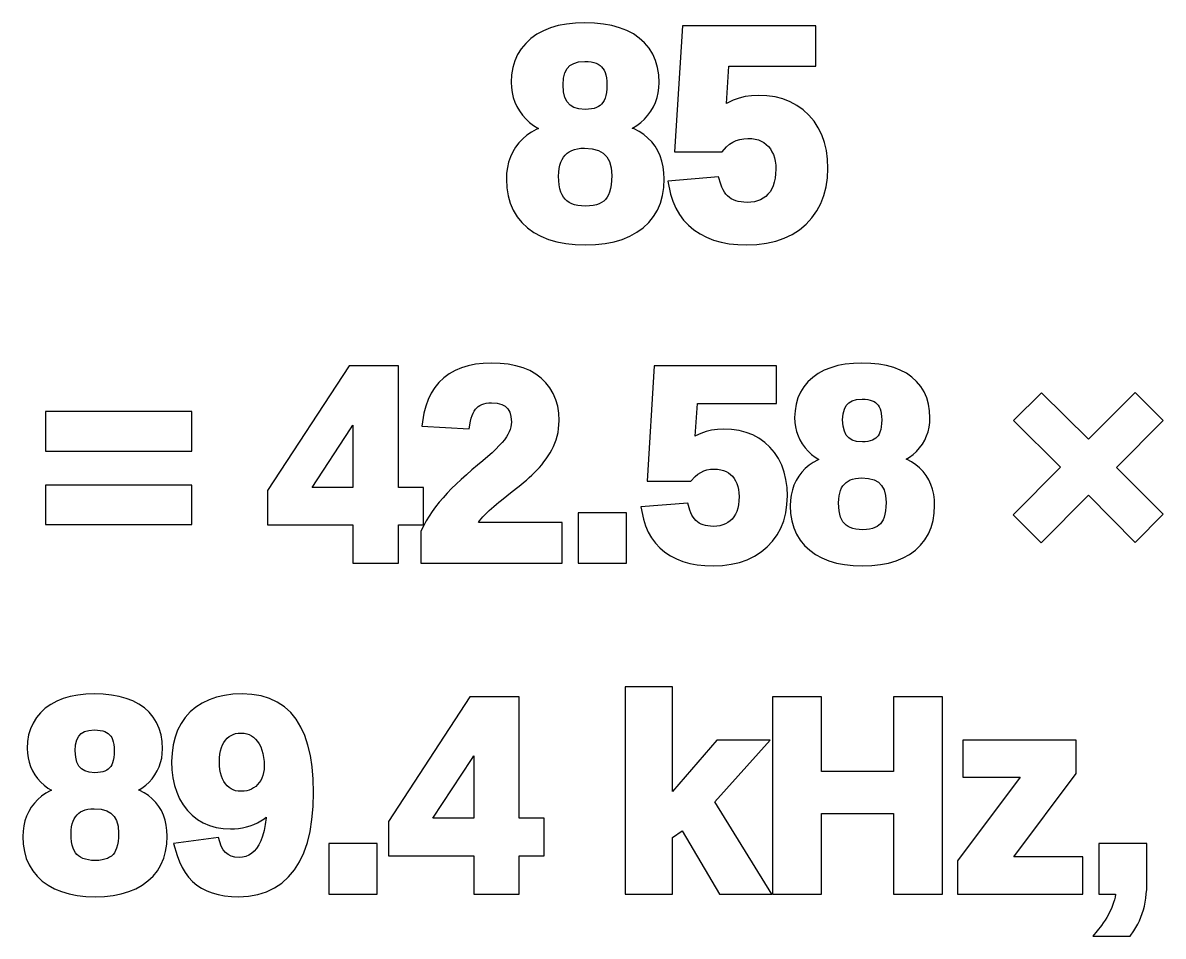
# Model space of a CAD drawing. Header units: metres. Extents: x 3 to 171, y -107 to -32.
# Drawn here: x 23.1 to 34.72, y -84.15 to -74.84 of the extents above; entities that cross this region are included whole.
import ezdxf

# ---------------------------------------------------------------- set-up
doc = ezdxf.new("R2010")
doc.units = ezdxf.units.M

msp = doc.modelspace()

# ---------------------------------------------------------------- linework, layer by layer
for p, q in [((28.4031, -74.9246), (28.3364, -74.9609)), ((28.4758, -74.8952), (28.4031, -74.9246)), ((28.5544, -74.8725), (28.4758, -74.8952)), ((28.6388, -74.8564), (28.5544, -74.8725)), ((28.7288, -74.8469), (28.6388, -74.8564)), ((28.8246, -74.8437), (28.7288, -74.8469)), ((28.9224, -74.8468), (28.8246, -74.8437)), ((29.0139, -74.8561), (28.9224, -74.8468)), ((29.0995, -74.8717), (29.0139, -74.8561)), ((29.1791, -74.8938), (29.0995, -74.8717)), ((29.2525, -74.9224), (29.1791, -74.8938)), ((29.3196, -74.9578), (29.2525, -74.9224)), ((29.8195, -74.8751), (29.7403, -76.1581)), ((31.1802, -74.8751), (29.8195, -74.8751)), ((31.1802, -75.2869), (31.1802, -74.8751)), ((28.2229, -75.0533), (28.1776, -75.1077)), ((28.2761, -75.0041), (28.2229, -75.0533)), ((28.3364, -74.9609), (28.2761, -75.0041)), ((29.3803, -75), (29.3196, -74.9578)), ((29.4337, -75.0486), (29.3803, -75)), ((29.4792, -75.103), (29.4337, -75.0486)), ((28.1404, -75.1672), (28.1116, -75.2316)), ((28.1776, -75.1077), (28.1404, -75.1672)), ((29.5165, -75.1631), (29.4792, -75.103)), ((29.5453, -75.2285), (29.5165, -75.1631)), ((28.1116, -75.2316), (28.0911, -75.3003)), ((28.6441, -75.3109), (28.6733, -75.28)), ((28.6733, -75.28), (28.7116, -75.2574)), ((28.7116, -75.2574), (28.7617, -75.243)), ((28.7617, -75.243), (28.8257, -75.2377)), ((28.8257, -75.2377), (28.8591, -75.239)), ((28.8591, -75.239), (28.8898, -75.2427)), ((28.8898, -75.2427), (28.9174, -75.2487)), ((28.9174, -75.2487), (28.9416, -75.2567)), ((28.9416, -75.2567), (28.9626, -75.2668)), ((28.9626, -75.2668), (28.9807, -75.2786)), ((28.9807, -75.2786), (28.9963, -75.2922)), ((28.9963, -75.2922), (29.0098, -75.3081)), ((29.5658, -75.2988), (29.5453, -75.2285)), ((29.5779, -75.3737), (29.5658, -75.2988)), ((30.2693, -75.6661), (30.2939, -75.2869)), ((30.2939, -75.2869), (31.1802, -75.2869)), ((28.0789, -75.3733), (28.0749, -75.45)), ((28.0911, -75.3003), (28.0789, -75.3733)), ((28.6033, -75.4756), (28.6082, -75.4073)), ((28.6082, -75.4073), (28.6223, -75.3526)), ((28.6223, -75.3526), (28.6441, -75.3109)), ((29.0098, -75.3081), (29.0214, -75.3268)), ((29.0214, -75.3268), (29.0315, -75.3491)), ((29.0315, -75.3491), (29.0396, -75.3748)), ((29.0396, -75.3748), (29.0456, -75.4045)), ((29.0456, -75.4045), (29.0494, -75.4383)), ((29.5819, -75.453), (29.5779, -75.3737)), ((28.0749, -75.45), (28.0773, -75.5029)), ((28.0773, -75.5029), (28.0843, -75.5542)), ((28.6083, -75.5477), (28.6033, -75.4756)), ((29.0494, -75.5163), (29.0456, -75.5531)), ((29.0494, -75.4383), (29.0506, -75.4757)), ((29.0506, -75.4757), (29.0494, -75.5163)), ((29.5726, -75.557), (29.5796, -75.5059)), ((29.5796, -75.5059), (29.5819, -75.453)), ((28.0843, -75.5542), (28.0961, -75.6039)), ((28.0961, -75.6039), (28.1126, -75.6518)), ((28.6227, -75.6056), (28.6083, -75.5477)), ((28.6451, -75.6499), (28.6227, -75.6056)), ((29.0213, -75.6367), (29.0098, -75.6561)), ((29.0314, -75.6131), (29.0213, -75.6367)), ((29.0395, -75.5853), (29.0314, -75.6131)), ((29.0456, -75.5531), (29.0395, -75.5853)), ((29.5444, -75.6543), (29.5609, -75.6065)), ((29.5609, -75.6065), (29.5726, -75.557)), ((30.3378, -75.6313), (30.2816, -75.6584)), ((30.3972, -75.6104), (30.3378, -75.6313)), ((30.4597, -75.5955), (30.3972, -75.6104)), ((30.525, -75.5866), (30.4597, -75.5955)), ((30.5931, -75.5837), (30.525, -75.5866)), ((30.6811, -75.5877), (30.5931, -75.5837)), ((30.7645, -75.5999), (30.6811, -75.5877)), ((30.8434, -75.6203), (30.7645, -75.5999)), ((30.9176, -75.6491), (30.8434, -75.6203)), ((28.1126, -75.6518), (28.1339, -75.6979)), ((28.1339, -75.6979), (28.1598, -75.7421)), ((28.1598, -75.7421), (28.1902, -75.7843)), ((28.6749, -75.6826), (28.6451, -75.6499)), ((28.7137, -75.7063), (28.6749, -75.6826)), ((28.7642, -75.7214), (28.7137, -75.7063)), ((28.8289, -75.7269), (28.7642, -75.7214)), ((28.8614, -75.7256), (28.8289, -75.7269)), ((28.892, -75.7219), (28.8614, -75.7256)), ((28.9189, -75.7159), (28.892, -75.7219)), ((28.9427, -75.7077), (28.9189, -75.7159)), ((28.9635, -75.6977), (28.9427, -75.7077)), ((28.9813, -75.6858), (28.9635, -75.6977)), ((28.9966, -75.6721), (28.9813, -75.6858)), ((29.0098, -75.6561), (28.9966, -75.6721)), ((29.4672, -75.7859), (29.4975, -75.744)), ((29.4975, -75.744), (29.5233, -75.7002)), ((29.5233, -75.7002), (29.5444, -75.6543)), ((30.2816, -75.6584), (30.2693, -75.6661)), ((30.9866, -75.6863), (30.9176, -75.6491)), ((31.0504, -75.7318), (30.9866, -75.6863)), ((31.1088, -75.7855), (31.0504, -75.7318)), ((28.1902, -75.7843), (28.2246, -75.8235)), ((28.2246, -75.8235), (28.2621, -75.8586)), ((28.2621, -75.8586), (28.3026, -75.8896)), ((29.3539, -75.89), (29.395, -75.8595)), ((29.395, -75.8595), (29.4328, -75.8248)), ((29.4328, -75.8248), (29.4672, -75.7859)), ((31.1605, -75.8462), (31.1088, -75.7855)), ((31.2043, -75.9129), (31.1605, -75.8462)), ((28.2344, -75.9886), (28.1922, -76.0251)), ((28.28, -75.9569), (28.2344, -75.9886)), ((28.3292, -75.93), (28.28, -75.9569)), ((28.3026, -75.8896), (28.3462, -75.9164)), ((28.3533, -75.9198), (28.3292, -75.93)), ((28.3462, -75.9164), (28.3533, -75.9198)), ((29.3073, -75.9172), (29.3097, -75.9161)), ((29.3287, -75.9258), (29.3073, -75.9172)), ((29.3097, -75.9161), (29.3539, -75.89)), ((29.3787, -75.9519), (29.3287, -75.9258)), ((29.4251, -75.9827), (29.3787, -75.9519)), ((29.4677, -76.0182), (29.4251, -75.9827)), ((31.2399, -75.9852), (31.2043, -75.9129)), ((31.2675, -76.063), (31.2399, -75.9852)), ((28.1198, -76.1111), (28.0909, -76.1589)), ((28.1538, -76.0662), (28.1198, -76.1111)), ((28.1922, -76.0251), (28.1538, -76.0662)), ((29.5063, -76.0582), (29.4677, -76.0182)), ((29.5404, -76.1024), (29.5063, -76.0582)), ((29.5693, -76.15), (29.5404, -76.1024)), ((30.2243, -76.1581), (30.2699, -76.1081)), ((30.2699, -76.1081), (30.3006, -76.0817)), ((30.3006, -76.0817), (30.3332, -76.0604)), ((30.3332, -76.0604), (30.3678, -76.0439)), ((30.3678, -76.0439), (30.4048, -76.0321)), ((30.4048, -76.0321), (30.4445, -76.0249)), ((30.4445, -76.0249), (30.4874, -76.0224)), ((30.4874, -76.0224), (30.5261, -76.0242)), ((30.5261, -76.0242), (30.5616, -76.0295)), ((30.5616, -76.0295), (30.5939, -76.0381)), ((30.5939, -76.0381), (30.6233, -76.05)), ((30.6233, -76.05), (30.6497, -76.0649)), ((30.6497, -76.0649), (30.6739, -76.0832)), ((30.6739, -76.0832), (30.696, -76.105)), ((30.696, -76.105), (30.7155, -76.1298)), ((31.287, -76.1461), (31.2675, -76.063)), ((28.0673, -76.2096), (28.049, -76.263)), ((28.0909, -76.1589), (28.0673, -76.2096)), ((28.5926, -76.2366), (28.6073, -76.2129)), ((28.6073, -76.2129), (28.6247, -76.1917)), ((28.6247, -76.1917), (28.6444, -76.1733)), ((28.6444, -76.1733), (28.6666, -76.1577)), ((28.6666, -76.1577), (28.6911, -76.1449)), ((28.6911, -76.1449), (28.7189, -76.1346)), ((28.7189, -76.1346), (28.7499, -76.1271)), ((28.7499, -76.1271), (28.784, -76.1225)), ((28.784, -76.1225), (28.8208, -76.1209)), ((28.8208, -76.1209), (28.9002, -76.127)), ((28.9002, -76.127), (28.9634, -76.1443)), ((28.9634, -76.1443), (29.0122, -76.1716)), ((29.0122, -76.1716), (29.0492, -76.2088)), ((29.0492, -76.2088), (29.0764, -76.258)), ((29.5928, -76.201), (29.5693, -76.15)), ((29.611, -76.2551), (29.5928, -76.201)), ((29.7403, -76.1581), (30.2243, -76.1581)), ((30.7155, -76.1298), (30.7322, -76.1572)), ((30.7322, -76.1572), (30.746, -76.1872)), ((30.746, -76.1872), (30.7569, -76.2201)), ((30.7569, -76.2201), (30.7648, -76.2556)), ((31.2987, -76.2342), (31.287, -76.1461)), ((28.036, -76.3189), (28.0283, -76.3772)), ((28.049, -76.263), (28.036, -76.3189)), ((28.5585, -76.3654), (28.5629, -76.328)), ((28.5629, -76.328), (28.5702, -76.2941)), ((28.5702, -76.2941), (28.5801, -76.2638)), ((28.5801, -76.2638), (28.5926, -76.2366)), ((29.0764, -76.258), (29.0937, -76.3216)), ((29.0937, -76.3216), (29.0999, -76.4017)), ((29.6239, -76.3122), (29.611, -76.2551)), ((29.6315, -76.3721), (29.6239, -76.3122)), ((30.7648, -76.2556), (30.7697, -76.2946)), ((30.7713, -76.3364), (30.7695, -76.3846)), ((30.7697, -76.2946), (30.7713, -76.3364)), ((31.2981, -76.4249), (31.3025, -76.3275)), ((31.3025, -76.3275), (31.2987, -76.2342)), ((28.0283, -76.3772), (28.0257, -76.438)), ((28.0257, -76.438), (28.03, -76.5243)), ((28.5569, -76.4067), (28.5585, -76.3654)), ((28.5585, -76.4538), (28.5569, -76.4067)), ((28.563, -76.4967), (28.5585, -76.4538)), ((29.0984, -76.4497), (29.0941, -76.4942)), ((29.0999, -76.4017), (29.0984, -76.4497)), ((29.6299, -76.5216), (29.6341, -76.435)), ((29.6341, -76.435), (29.6315, -76.3721)), ((30.1884, -76.4145), (29.6716, -76.4568)), ((29.6716, -76.4568), (29.6996, -76.5892)), ((30.2095, -76.4892), (30.1884, -76.4145)), ((30.7643, -76.4285), (30.7558, -76.4684)), ((30.7695, -76.3846), (30.7643, -76.4285)), ((31.2846, -76.5172), (31.2981, -76.4249)), ((28.03, -76.5243), (28.043, -76.6059)), ((28.5704, -76.5349), (28.563, -76.4967)), ((28.5803, -76.5682), (28.5704, -76.5349)), ((28.5927, -76.597), (28.5803, -76.5682)), ((29.0774, -76.5682), (29.0655, -76.5976)), ((29.087, -76.5336), (29.0774, -76.5682)), ((29.0941, -76.4942), (29.087, -76.5336)), ((29.617, -76.6035), (29.6299, -76.5216)), ((30.2205, -76.519), (30.2095, -76.4892)), ((30.2331, -76.5458), (30.2205, -76.519)), ((30.2471, -76.5694), (30.2331, -76.5458)), ((30.2625, -76.5899), (30.2471, -76.5694)), ((30.712, -76.565), (30.6914, -76.5902)), ((30.7296, -76.5364), (30.712, -76.565)), ((30.7442, -76.5042), (30.7296, -76.5364)), ((30.7558, -76.4684), (30.7442, -76.5042)), ((31.2619, -76.6043), (31.2846, -76.5172)), ((28.043, -76.6059), (28.0649, -76.6825)), ((28.0649, -76.6825), (28.0958, -76.7539)), ((28.6072, -76.6216), (28.5927, -76.597)), ((28.6239, -76.6421), (28.6072, -76.6216)), ((28.6432, -76.6597), (28.6239, -76.6421)), ((28.6656, -76.6749), (28.6432, -76.6597)), ((28.6914, -76.6875), (28.6656, -76.6749)), ((28.721, -76.6978), (28.6914, -76.6875)), ((28.9717, -76.6877), (28.9433, -76.6978)), ((28.9963, -76.6752), (28.9717, -76.6877)), ((29.0175, -76.6603), (28.9963, -76.6752)), ((29.0358, -76.643), (29.0175, -76.6603)), ((29.0516, -76.6224), (29.0358, -76.643)), ((29.0655, -76.5976), (29.0516, -76.6224)), ((29.5649, -76.752), (29.5954, -76.6804)), ((29.5954, -76.6804), (29.617, -76.6035)), ((29.6996, -76.5892), (29.7228, -76.6633)), ((29.7228, -76.6633), (29.7525, -76.7323)), ((30.2794, -76.6077), (30.2625, -76.5899)), ((30.2976, -76.6228), (30.2794, -76.6077)), ((30.3179, -76.6362), (30.2976, -76.6228)), ((30.3398, -76.6475), (30.3179, -76.6362)), ((30.3636, -76.6569), (30.3398, -76.6475)), ((30.3892, -76.6644), (30.3636, -76.6569)), ((30.4169, -76.6698), (30.3892, -76.6644)), ((30.4466, -76.6731), (30.4169, -76.6698)), ((30.478, -76.6742), (30.4466, -76.6731)), ((30.5167, -76.6724), (30.478, -76.6742)), ((30.5524, -76.6671), (30.5167, -76.6724)), ((30.585, -76.6584), (30.5524, -76.6671)), ((30.6151, -76.6464), (30.585, -76.6584)), ((30.6426, -76.6311), (30.6151, -76.6464)), ((30.668, -76.6124), (30.6426, -76.6311)), ((30.6914, -76.5902), (30.668, -76.6124)), ((31.1887, -76.7618), (31.2299, -76.6859)), ((31.2299, -76.6859), (31.2619, -76.6043)), ((28.0958, -76.7539), (28.1357, -76.8196)), ((28.7544, -76.7053), (28.721, -76.6978)), ((28.7922, -76.71), (28.7544, -76.7053)), ((28.8336, -76.7115), (28.7922, -76.71)), ((28.8741, -76.71), (28.8336, -76.7115)), ((28.9107, -76.7053), (28.8741, -76.71)), ((28.9433, -76.6978), (28.9107, -76.7053)), ((29.5255, -76.818), (29.5649, -76.752)), ((29.7525, -76.7323), (29.7889, -76.7962)), ((29.7889, -76.7962), (29.8319, -76.8547)), ((31.1383, -76.8318), (31.1887, -76.7618)), ((28.1357, -76.8196), (28.1843, -76.8794)), ((28.1843, -76.8794), (28.2416, -76.933)), ((29.4207, -76.932), (29.4774, -76.8781)), ((29.4774, -76.8781), (29.5255, -76.818)), ((29.8319, -76.8547), (29.8814, -76.9075)), ((29.8814, -76.9075), (29.9372, -76.9545)), ((31.0115, -76.9521), (31.0788, -76.8956)), ((31.0788, -76.8956), (31.1383, -76.8318)), ((28.2416, -76.933), (28.3064, -76.9798)), ((28.3064, -76.9798), (28.378, -77.0192)), ((28.378, -77.0192), (28.4561, -77.0511)), ((29.207, -77.0509), (29.285, -77.0187)), ((29.285, -77.0187), (29.3563, -76.9791)), ((29.3563, -76.9791), (29.4207, -76.932)), ((29.9372, -76.9545), (29.9988, -76.9955)), ((29.9988, -76.9955), (30.0656, -77.0299)), ((30.0656, -77.0299), (30.1376, -77.0579)), ((30.7699, -77.0688), (30.8567, -77.0387)), ((30.8567, -77.0387), (30.9373, -76.9998)), ((30.9373, -76.9998), (31.0115, -76.9521)), ((28.4561, -77.0511), (28.5404, -77.0757)), ((28.5404, -77.0757), (28.631, -77.0932)), ((28.631, -77.0932), (28.7277, -77.1035)), ((28.7277, -77.1035), (28.8306, -77.107)), ((28.8306, -77.107), (28.9343, -77.1035)), ((28.9343, -77.1035), (29.0316, -77.0931)), ((29.0316, -77.0931), (29.1225, -77.0756)), ((29.1225, -77.0756), (29.207, -77.0509)), ((30.1376, -77.0579), (30.2144, -77.0795)), ((30.2144, -77.0795), (30.2961, -77.0948)), ((30.2961, -77.0948), (30.3825, -77.104)), ((30.3825, -77.104), (30.4739, -77.107)), ((30.4739, -77.107), (30.5784, -77.1028)), ((30.5784, -77.1028), (30.6771, -77.0901)), ((30.6771, -77.0901), (30.7699, -77.0688)), ((27.7897, -78.3148), (27.7111, -78.3238)), ((27.8727, -78.3118), (27.7897, -78.3148)), ((27.9617, -78.3148), (27.8727, -78.3118)), ((28.0452, -78.3238), (27.9617, -78.3148)), ((31.5617, -78.3147), (31.4795, -78.3234)), ((31.6491, -78.3118), (31.5617, -78.3147)), ((31.7383, -78.3146), (31.6491, -78.3118)), ((31.8219, -78.3231), (31.7383, -78.3146)), ((26.4225, -78.3403), (25.5926, -79.6109)), ((26.9254, -78.3403), (26.4225, -78.3403)), ((26.9254, -79.5785), (26.9254, -78.3403)), ((27.4429, -78.4225), (27.3882, -78.4632)), ((27.5028, -78.3883), (27.4429, -78.4225)), ((27.5676, -78.3604), (27.5028, -78.3883)), ((27.6371, -78.339), (27.5676, -78.3604)), ((27.7111, -78.3238), (27.6371, -78.339)), ((28.1233, -78.3391), (28.0452, -78.3238)), ((28.196, -78.3607), (28.1233, -78.3391)), ((28.2632, -78.3888), (28.196, -78.3607)), ((28.3246, -78.4235), (28.2632, -78.3888)), ((28.3799, -78.4647), (28.3246, -78.4235)), ((29.532, -78.3403), (29.4594, -79.5158)), ((30.7778, -78.3403), (29.532, -78.3403)), ((30.7778, -78.7238), (30.7778, -78.3403)), ((31.2029, -78.419), (31.1476, -78.4586)), ((31.264, -78.3857), (31.2029, -78.419)), ((31.3305, -78.3588), (31.264, -78.3857)), ((31.4024, -78.338), (31.3305, -78.3588)), ((31.4795, -78.3234), (31.4024, -78.338)), ((31.9, -78.3373), (31.8219, -78.3231)), ((31.9728, -78.3575), (31.9, -78.3373)), ((32.04, -78.3837), (31.9728, -78.3575)), ((32.1015, -78.4162), (32.04, -78.3837)), ((32.1571, -78.4549), (32.1015, -78.4162)), ((27.3391, -78.5098), (27.2959, -78.5621)), ((27.3882, -78.4632), (27.3391, -78.5098)), ((28.4286, -78.5119), (28.3799, -78.4647)), ((28.4699, -78.5646), (28.4286, -78.5119)), ((31.0988, -78.5037), (31.0572, -78.5536)), ((31.1476, -78.4586), (31.0988, -78.5037)), ((32.2061, -78.4994), (32.1571, -78.4549)), ((32.2479, -78.5494), (32.2061, -78.4994)), ((32.2821, -78.6046), (32.2479, -78.5494)), ((27.2589, -78.6198), (27.2281, -78.6827)), ((27.2959, -78.5621), (27.2589, -78.6198)), ((28.5037, -78.6223), (28.4699, -78.5646)), ((28.5299, -78.6849), (28.5037, -78.6223)), ((30.9966, -78.6673), (30.9778, -78.7304)), ((31.0231, -78.6083), (30.9966, -78.6673)), ((31.0572, -78.5536), (31.0231, -78.6083)), ((32.3086, -78.6646), (32.2821, -78.6046)), ((32.3273, -78.729), (32.3086, -78.6646)), ((33.479, -78.6142), (33.1936, -78.8959)), ((33.9561, -79.0887), (33.479, -78.6142)), ((34.4336, -78.6112), (33.9561, -79.0887)), ((34.7185, -78.8961), (34.4336, -78.6112)), ((27.2034, -78.7506), (27.1848, -78.8234)), ((27.2281, -78.6827), (27.2034, -78.7506)), ((27.6986, -78.8004), (27.7112, -78.7821)), ((27.7112, -78.7821), (27.7245, -78.7667)), ((27.7245, -78.7667), (27.7393, -78.7535)), ((27.7393, -78.7535), (27.7557, -78.7425)), ((27.7557, -78.7425), (27.7744, -78.7332)), ((27.7744, -78.7332), (27.7954, -78.7258)), ((27.7954, -78.7258), (27.8192, -78.7203)), ((27.8192, -78.7203), (27.846, -78.7168)), ((27.846, -78.7168), (27.8745, -78.7157)), ((27.8745, -78.7157), (27.9334, -78.7202)), ((27.9334, -78.7202), (27.9795, -78.7327)), ((27.9795, -78.7327), (28.0141, -78.7518)), ((28.0141, -78.7518), (28.04, -78.7776)), ((28.04, -78.7776), (28.0593, -78.8121)), ((28.5484, -78.752), (28.5299, -78.6849)), ((28.5593, -78.8234), (28.5484, -78.752)), ((29.9503, -79.0553), (29.9717, -78.7238)), ((29.9717, -78.7238), (30.7778, -78.7238)), ((30.9778, -78.7304), (30.9667, -78.7972)), ((31.4569, -78.8295), (31.4694, -78.7806)), ((31.4694, -78.7806), (31.4888, -78.7437)), ((31.4888, -78.7437), (31.5144, -78.7165)), ((31.5144, -78.7165), (31.5482, -78.6967)), ((31.5482, -78.6967), (31.5928, -78.6837)), ((31.5928, -78.6837), (31.6502, -78.6791)), ((31.6502, -78.6791), (31.6801, -78.6802)), ((31.6801, -78.6802), (31.7076, -78.6835)), ((31.7076, -78.6835), (31.7323, -78.6889)), ((31.7323, -78.6889), (31.7537, -78.696)), ((31.7537, -78.696), (31.7723, -78.7049)), ((31.7723, -78.7049), (31.7883, -78.7153)), ((31.7883, -78.7153), (31.8019, -78.7272)), ((31.8019, -78.7272), (31.8138, -78.7412)), ((31.8138, -78.7412), (31.824, -78.7576)), ((31.824, -78.7576), (31.8329, -78.7773)), ((31.8329, -78.7773), (31.8401, -78.8003)), ((32.3384, -78.7977), (32.3273, -78.729)), ((24.8208, -78.8068), (23.328, -78.8068)), ((23.328, -78.8068), (23.328, -79.2093)), ((24.8208, -79.2093), (24.8208, -78.8068)), ((27.1848, -78.8234), (27.1634, -78.9538)), ((27.6609, -78.9028), (27.6682, -78.8727)), ((27.6682, -78.8727), (27.6771, -78.8455)), ((27.6771, -78.8455), (27.6872, -78.8216)), ((27.6872, -78.8216), (27.6986, -78.8004)), ((28.0593, -78.8121), (28.0717, -78.8576)), ((28.0717, -78.8576), (28.0762, -78.9156)), ((28.5629, -78.8984), (28.5593, -78.8234)), ((28.5618, -78.9396), (28.5629, -78.8984)), ((30.9667, -78.7972), (30.963, -78.8675)), ((30.963, -78.8675), (30.9651, -78.916)), ((31.4524, -78.8908), (31.4569, -78.8295)), ((31.457, -78.9556), (31.4524, -78.8908)), ((31.8401, -78.8003), (31.8455, -78.8269)), ((31.8455, -78.8269), (31.8489, -78.8571)), ((31.8489, -78.8571), (31.85, -78.8909)), ((31.85, -78.8909), (31.8489, -78.9274)), ((32.3421, -78.8703), (32.3384, -78.7977)), ((32.3399, -78.9187), (32.3421, -78.8703)), ((33.1936, -78.8959), (33.6713, -79.3737)), ((34.2412, -79.3761), (34.7185, -78.8961)), ((26.0459, -79.5785), (26.4386, -78.9816)), ((26.4386, -78.9816), (26.4627, -78.9438)), ((26.462, -78.9817), (26.4619, -79.0032)), ((26.4619, -79.0032), (26.4619, -79.5785)), ((26.4623, -78.9596), (26.462, -78.9817)), ((26.4627, -78.9438), (26.4623, -78.9596)), ((27.1634, -78.9538), (27.6471, -78.9812)), ((27.6471, -78.9812), (27.6609, -78.9028)), ((28.0542, -79.0125), (28.0413, -79.0385)), ((28.064, -78.9873), (28.0542, -79.0125)), ((28.0709, -78.9627), (28.064, -78.9873)), ((28.0749, -78.9388), (28.0709, -78.9627)), ((28.0762, -78.9156), (28.0749, -78.9388)), ((28.5524, -79.0183), (28.5582, -78.9794)), ((28.5582, -78.9794), (28.5618, -78.9396)), ((30.0602, -79.0089), (30.0057, -79.0281)), ((30.1174, -78.9953), (30.0602, -79.0089)), ((30.1772, -78.9872), (30.1174, -78.9953)), ((30.2396, -78.9845), (30.1772, -78.9872)), ((30.3199, -78.9881), (30.2396, -78.9845)), ((30.3963, -78.9993), (30.3199, -78.9881)), ((30.4685, -79.018), (30.3963, -78.9993)), ((30.5364, -79.0444), (30.4685, -79.018)), ((30.9651, -78.916), (30.9716, -78.963)), ((30.9716, -78.963), (30.9824, -79.0086)), ((30.9824, -79.0086), (30.9976, -79.0526)), ((31.4698, -79.0074), (31.457, -78.9556)), ((31.4897, -79.0466), (31.4698, -79.0074)), ((31.8327, -79.0143), (31.8239, -79.0351)), ((31.84, -78.9894), (31.8327, -79.0143)), ((31.8455, -78.9606), (31.84, -78.9894)), ((31.8489, -78.9274), (31.8455, -78.9606)), ((32.3077, -79.0549), (32.3228, -79.011)), ((32.3228, -79.011), (32.3335, -78.9656)), ((32.3335, -78.9656), (32.3399, -78.9187)), ((27.9822, -79.1214), (27.9533, -79.1535)), ((28.0057, -79.0925), (27.9822, -79.1214)), ((28.0253, -79.065), (28.0057, -79.0925)), ((28.0413, -79.0385), (28.0253, -79.065)), ((28.5051, -79.1632), (28.5204, -79.1289)), ((28.5204, -79.1289), (28.5335, -79.0931)), ((28.5335, -79.0931), (28.5441, -79.0562)), ((28.5441, -79.0562), (28.5524, -79.0183)), ((29.9542, -79.0529), (29.9503, -79.0553)), ((30.0057, -79.0281), (29.9542, -79.0529)), ((30.5997, -79.0785), (30.5364, -79.0444)), ((30.6582, -79.1202), (30.5997, -79.0785)), ((30.7116, -79.1693), (30.6582, -79.1202)), ((30.9976, -79.0526), (31.0171, -79.095)), ((31.0171, -79.095), (31.0409, -79.1355)), ((31.5159, -79.0754), (31.4897, -79.0466)), ((31.5502, -79.0963), (31.5159, -79.0754)), ((31.595, -79.1097), (31.5502, -79.0963)), ((31.653, -79.1146), (31.595, -79.1097)), ((31.6822, -79.1135), (31.653, -79.1146)), ((31.7094, -79.1102), (31.6822, -79.1135)), ((31.7338, -79.1048), (31.7094, -79.1102)), ((31.7548, -79.0976), (31.7338, -79.1048)), ((31.773, -79.0887), (31.7548, -79.0976)), ((31.7888, -79.0782), (31.773, -79.0887)), ((31.8021, -79.0663), (31.7888, -79.0782)), ((31.8137, -79.0523), (31.8021, -79.0663)), ((31.8239, -79.0351), (31.8137, -79.0523)), ((32.2647, -79.1373), (32.2883, -79.097)), ((32.2883, -79.097), (32.3077, -79.0549)), ((23.328, -79.2093), (24.8208, -79.2093)), ((27.8802, -79.2255), (27.836, -79.2654)), ((27.9192, -79.1883), (27.8802, -79.2255)), ((27.9533, -79.1535), (27.9192, -79.1883)), ((28.4511, -79.2588), (28.4704, -79.2278)), ((28.4704, -79.2278), (28.4883, -79.196)), ((28.4883, -79.196), (28.5051, -79.1632)), ((30.759, -79.2249), (30.7116, -79.1693)), ((30.7991, -79.286), (30.759, -79.2249)), ((31.0409, -79.1355), (31.0688, -79.1742)), ((31.0688, -79.1742), (31.1003, -79.2102)), ((31.1003, -79.2102), (31.1348, -79.2424)), ((31.1348, -79.2424), (31.172, -79.2709)), ((32.1328, -79.2713), (32.1705, -79.2433)), ((32.1705, -79.2433), (32.2053, -79.2114)), ((32.2053, -79.2114), (32.2368, -79.1757)), ((32.2368, -79.1757), (32.2647, -79.1373)), ((27.7324, -79.3527), (27.6738, -79.4011)), ((27.7869, -79.3076), (27.7324, -79.3527)), ((27.836, -79.2654), (27.7869, -79.3076)), ((28.3616, -79.3751), (28.3858, -79.3473)), ((28.3858, -79.3473), (28.4088, -79.3185)), ((28.4088, -79.3185), (28.4306, -79.289)), ((28.4306, -79.289), (28.4511, -79.2588)), ((30.8317, -79.3523), (30.7991, -79.286)), ((30.857, -79.4235), (30.8317, -79.3523)), ((31.1097, -79.3535), (31.0711, -79.387)), ((31.1516, -79.3244), (31.1097, -79.3535)), ((31.1967, -79.2997), (31.1516, -79.3244)), ((31.172, -79.2709), (31.2099, -79.2942)), ((31.2099, -79.2942), (31.1967, -79.2997)), ((32.0984, -79.2915), (32.1328, -79.2713)), ((32.1093, -79.2959), (32.0984, -79.2915)), ((32.1552, -79.3199), (32.1093, -79.2959)), ((32.1978, -79.3482), (32.1552, -79.3199)), ((32.2368, -79.3807), (32.1978, -79.3482)), ((27.6177, -79.4494), (27.5645, -79.4972)), ((27.6738, -79.4011), (27.6177, -79.4494)), ((28.2296, -79.5043), (28.2575, -79.4795)), ((28.2575, -79.4795), (28.2846, -79.4542)), ((28.2846, -79.4542), (28.311, -79.4284)), ((28.311, -79.4284), (28.3366, -79.4021)), ((28.3366, -79.4021), (28.3616, -79.3751)), ((29.9062, -79.5158), (29.9489, -79.469)), ((29.9489, -79.469), (29.9763, -79.4454)), ((29.9763, -79.4454), (30.0055, -79.4263)), ((30.0055, -79.4263), (30.0363, -79.4117)), ((30.0363, -79.4117), (30.0694, -79.4011)), ((30.0694, -79.4011), (30.1049, -79.3947)), ((30.1049, -79.3947), (30.1435, -79.3925)), ((30.1435, -79.3925), (30.1781, -79.394)), ((30.1781, -79.394), (30.21, -79.3988)), ((30.21, -79.3988), (30.2389, -79.4065)), ((30.2389, -79.4065), (30.2648, -79.4169)), ((30.2648, -79.4169), (30.2886, -79.4303)), ((30.2886, -79.4303), (30.31, -79.4465)), ((30.31, -79.4465), (30.3296, -79.4659)), ((30.3296, -79.4659), (30.3471, -79.4881)), ((30.8748, -79.4995), (30.857, -79.4235)), ((31.0046, -79.4659), (30.9781, -79.5098)), ((31.0358, -79.4247), (31.0046, -79.4659)), ((31.0711, -79.387), (31.0358, -79.4247)), ((31.6126, -79.4834), (31.6456, -79.482)), ((31.6456, -79.482), (31.717, -79.4875)), ((32.2722, -79.4175), (32.2368, -79.3807)), ((32.3035, -79.458), (32.2722, -79.4175)), ((32.3301, -79.5018), (32.3035, -79.458)), ((33.6713, -79.3737), (33.1885, -79.8592)), ((34.7185, -79.8506), (34.2412, -79.3761)), ((24.8208, -79.5568), (23.328, -79.5568)), ((23.328, -79.5568), (23.328, -79.9566)), ((24.8208, -79.9566), (24.8208, -79.5568)), ((26.4619, -79.5785), (26.0459, -79.5785)), ((27.1804, -79.5785), (26.9254, -79.5785)), ((27.1804, -79.962), (27.1804, -79.5785)), ((27.4666, -79.5913), (27.422, -79.6377)), ((27.5141, -79.5445), (27.4666, -79.5913)), ((27.5645, -79.4972), (27.5141, -79.5445)), ((28.0862, -79.6203), (28.1429, -79.5752)), ((28.1429, -79.5752), (28.1719, -79.5523)), ((28.1719, -79.5523), (28.201, -79.5287)), ((28.201, -79.5287), (28.2296, -79.5043)), ((29.4594, -79.5158), (29.9062, -79.5158)), ((30.3471, -79.4881), (30.362, -79.5126)), ((30.362, -79.5126), (30.3743, -79.5394)), ((30.3743, -79.5394), (30.384, -79.5688)), ((30.384, -79.5688), (30.3911, -79.6006)), ((30.8855, -79.58), (30.8748, -79.4995)), ((30.889, -79.6653), (30.8855, -79.58)), ((30.9564, -79.5564), (30.9396, -79.6053)), ((30.9781, -79.5098), (30.9564, -79.5564)), ((31.431, -79.6089), (31.4421, -79.5849)), ((31.4421, -79.5849), (31.4553, -79.5636)), ((31.4553, -79.5636), (31.4707, -79.5449)), ((31.4707, -79.5449), (31.4882, -79.5286)), ((31.4882, -79.5286), (31.5078, -79.5148)), ((31.5078, -79.5148), (31.5297, -79.5034)), ((31.5297, -79.5034), (31.5542, -79.4943)), ((31.5542, -79.4943), (31.582, -79.4875)), ((31.582, -79.4875), (31.6126, -79.4834)), ((31.717, -79.4875), (31.7735, -79.503)), ((31.7735, -79.503), (31.8169, -79.5272)), ((31.8169, -79.5272), (31.8496, -79.5601)), ((31.8496, -79.5601), (31.8738, -79.6037)), ((32.3517, -79.5486), (32.3301, -79.5018)), ((32.3684, -79.5982), (32.3517, -79.5486)), ((32.3802, -79.6505), (32.3684, -79.5982)), ((25.5926, -79.6109), (25.5926, -79.962)), ((27.3802, -79.6837), (27.341, -79.7297)), ((27.422, -79.6377), (27.3802, -79.6837)), ((27.9493, -79.7298), (27.9761, -79.7081)), ((27.9761, -79.7081), (28.0305, -79.6646)), ((28.0305, -79.6646), (28.0862, -79.6203)), ((30.3911, -79.6006), (30.3955, -79.6357)), ((30.397, -79.6733), (30.3954, -79.7168)), ((30.3955, -79.6357), (30.397, -79.6733)), ((30.8849, -79.7542), (30.889, -79.6653)), ((30.9206, -79.71), (30.9183, -79.7657)), ((30.9277, -79.6566), (30.9206, -79.71)), ((30.9396, -79.6053), (30.9277, -79.6566)), ((31.4103, -79.7373), (31.4117, -79.7001)), ((31.4117, -79.7001), (31.4157, -79.6664)), ((31.4157, -79.6664), (31.4222, -79.6361)), ((31.4222, -79.6361), (31.431, -79.6089)), ((31.8738, -79.6037), (31.8892, -79.6606)), ((31.8892, -79.6606), (31.8948, -79.7328)), ((32.3872, -79.7054), (32.3802, -79.6505)), ((32.3895, -79.763), (32.3872, -79.7054)), ((33.4735, -80.1442), (33.9562, -79.6588)), ((33.9562, -79.6588), (34.4338, -80.139)), ((27.2702, -79.8234), (27.2387, -79.8709)), ((27.3043, -79.7763), (27.2702, -79.8234)), ((27.341, -79.7297), (27.3043, -79.7763)), ((27.8291, -79.8363), (27.8518, -79.815)), ((27.8518, -79.815), (27.8748, -79.7939)), ((27.8748, -79.7939), (27.8994, -79.7721)), ((27.8994, -79.7721), (27.9243, -79.7507)), ((27.9243, -79.7507), (27.9493, -79.7298)), ((29.875, -79.7394), (29.3963, -79.7786)), ((29.3963, -79.7786), (29.4228, -79.9043)), ((29.8951, -79.8108), (29.875, -79.7394)), ((29.905, -79.8376), (29.8951, -79.8108)), ((30.3726, -79.8244), (30.3595, -79.8531)), ((30.3831, -79.7921), (30.3726, -79.8244)), ((30.3907, -79.7563), (30.3831, -79.7921)), ((30.3954, -79.7168), (30.3907, -79.7563)), ((30.8726, -79.8386), (30.8849, -79.7542)), ((30.9183, -79.7657), (30.9222, -79.8446)), ((31.4117, -79.7797), (31.4103, -79.7373)), ((31.4158, -79.8184), (31.4117, -79.7797)), ((31.4224, -79.8527), (31.4158, -79.8184)), ((31.8895, -79.8161), (31.8832, -79.8515)), ((31.8935, -79.776), (31.8895, -79.8161)), ((31.8948, -79.7328), (31.8935, -79.776)), ((32.3857, -79.8422), (32.3895, -79.763)), ((27.2098, -79.9188), (27.1836, -79.9672)), ((27.2387, -79.8709), (27.2098, -79.9188)), ((27.7402, -79.9379), (27.7524, -79.9205)), ((28.5927, -79.9379), (27.7402, -79.9379)), ((27.7524, -79.9205), (27.7689, -79.8995)), ((27.7689, -79.8995), (27.7871, -79.8786)), ((27.7871, -79.8786), (27.8071, -79.8578)), ((27.8071, -79.8578), (27.8291, -79.8363)), ((28.5927, -80.3512), (28.5927, -79.9379)), ((29.2483, -79.8376), (28.7563, -79.8376)), ((28.7563, -79.8376), (28.7563, -80.3512)), ((29.2483, -80.3512), (29.2483, -79.8376)), ((29.4228, -79.9043), (29.444, -79.972)), ((29.9163, -79.8616), (29.905, -79.8376)), ((29.9288, -79.8825), (29.9163, -79.8616)), ((29.9425, -79.9008), (29.9288, -79.8825)), ((29.9574, -79.9166), (29.9425, -79.9008)), ((29.9736, -79.93), (29.9574, -79.9166)), ((29.9915, -79.9418), (29.9736, -79.93)), ((30.0112, -79.952), (29.9915, -79.9418)), ((30.2821, -79.9374), (30.2574, -79.951)), ((30.3047, -79.9208), (30.2821, -79.9374)), ((30.3255, -79.901), (30.3047, -79.9208)), ((30.3439, -79.8784), (30.3255, -79.901)), ((30.3595, -79.8531), (30.3439, -79.8784)), ((30.8226, -79.993), (30.8518, -79.9182)), ((30.8518, -79.9182), (30.8726, -79.8386)), ((30.9222, -79.8446), (30.9341, -79.9193)), ((30.9341, -79.9193), (30.9541, -79.9895)), ((31.4313, -79.8825), (31.4224, -79.8527)), ((31.4423, -79.9082), (31.4313, -79.8825)), ((31.4552, -79.9299), (31.4423, -79.9082)), ((31.47, -79.9481), (31.4552, -79.9299)), ((31.8517, -79.9308), (31.8376, -79.949)), ((31.864, -79.9089), (31.8517, -79.9308)), ((31.8746, -79.8825), (31.864, -79.9089)), ((31.8832, -79.8515), (31.8746, -79.8825)), ((32.3541, -79.9876), (32.3739, -79.9171)), ((32.3739, -79.9171), (32.3857, -79.8422)), ((33.1885, -79.8592), (33.4735, -80.1442)), ((34.4338, -80.139), (34.7185, -79.8506)), ((23.328, -79.9566), (24.8208, -79.9566)), ((25.5926, -79.962), (26.4619, -79.962)), ((26.4619, -79.962), (26.4619, -80.3512)), ((26.9254, -79.962), (27.1804, -79.962)), ((26.9254, -80.3512), (26.9254, -79.962)), ((27.1836, -79.9672), (27.1555, -80.0253)), ((27.1555, -80.0253), (27.1555, -80.3512)), ((29.444, -79.972), (29.4713, -80.0353)), ((29.4713, -80.0353), (29.5046, -80.0938)), ((30.0325, -79.9604), (30.0112, -79.952)), ((30.0553, -79.9671), (30.0325, -79.9604)), ((30.0798, -79.9719), (30.0553, -79.9671)), ((30.1066, -79.9749), (30.0798, -79.9719)), ((30.1348, -79.9759), (30.1066, -79.9749)), ((30.1696, -79.9742), (30.1348, -79.9759)), ((30.2016, -79.9695), (30.1696, -79.9742)), ((30.2309, -79.9617), (30.2016, -79.9695)), ((30.2574, -79.951), (30.2309, -79.9617)), ((30.7387, -80.1266), (30.7849, -80.0625)), ((30.7849, -80.0625), (30.8226, -79.993)), ((30.9541, -79.9895), (30.9825, -80.0549)), ((30.9825, -80.0549), (31.019, -80.1152)), ((31.487, -79.9636), (31.47, -79.9481)), ((31.5069, -79.9771), (31.487, -79.9636)), ((31.5297, -79.9883), (31.5069, -79.9771)), ((31.5562, -79.9975), (31.5297, -79.9883)), ((31.5861, -80.0042), (31.5562, -79.9975)), ((31.62, -80.0084), (31.5861, -80.0042)), ((31.6572, -80.0098), (31.62, -80.0084)), ((31.6937, -80.0084), (31.6572, -80.0098)), ((31.7267, -80.0042), (31.6937, -80.0084)), ((31.7556, -79.9975), (31.7267, -80.0042)), ((31.781, -79.9885), (31.7556, -79.9975)), ((31.8028, -79.9775), (31.781, -79.9885)), ((31.8217, -79.9642), (31.8028, -79.9775)), ((31.8376, -79.949), (31.8217, -79.9642)), ((32.29, -80.1138), (32.3261, -80.0532)), ((32.3261, -80.0532), (32.3541, -79.9876)), ((29.5046, -80.0938), (29.544, -80.1474)), ((29.544, -80.1474), (29.5894, -80.1958)), ((30.6842, -80.185), (30.7387, -80.1266)), ((31.019, -80.1152), (31.0637, -80.17)), ((31.0637, -80.17), (31.1162, -80.2192)), ((32.1939, -80.2183), (32.2458, -80.1689)), ((32.2458, -80.1689), (32.29, -80.1138)), ((29.5894, -80.1958), (29.6405, -80.2389)), ((29.6405, -80.2389), (29.6969, -80.2764)), ((29.6969, -80.2764), (29.7581, -80.3079)), ((30.4809, -80.316), (30.5547, -80.2804)), ((30.5547, -80.2804), (30.6225, -80.2367)), ((30.6225, -80.2367), (30.6842, -80.185)), ((31.1162, -80.2192), (31.1756, -80.2621)), ((31.1756, -80.2621), (31.2411, -80.2981)), ((32.0696, -80.2977), (32.1349, -80.2615)), ((32.1349, -80.2615), (32.1939, -80.2183)), ((26.4619, -80.3512), (26.9254, -80.3512)), ((27.1555, -80.3512), (28.5927, -80.3512)), ((28.7563, -80.3512), (29.2483, -80.3512)), ((29.7581, -80.3079), (29.8239, -80.3335)), ((29.8239, -80.3335), (29.8942, -80.3533)), ((29.8942, -80.3533), (29.9688, -80.3673)), ((29.9688, -80.3673), (30.0477, -80.3756)), ((30.0477, -80.3756), (30.1312, -80.3784)), ((30.1312, -80.3784), (30.2265, -80.3746)), ((30.2265, -80.3746), (30.3167, -80.363)), ((30.3167, -80.363), (30.4015, -80.3435)), ((30.4015, -80.3435), (30.4809, -80.316)), ((31.2411, -80.2981), (31.3125, -80.3274)), ((31.3125, -80.3274), (31.3897, -80.3499)), ((31.3897, -80.3499), (31.4724, -80.3658)), ((31.4724, -80.3658), (31.5607, -80.3752)), ((31.5607, -80.3752), (31.6546, -80.3784)), ((31.6546, -80.3784), (31.7491, -80.3752)), ((31.7491, -80.3752), (31.8379, -80.3657)), ((31.8379, -80.3657), (31.9209, -80.3497)), ((31.9209, -80.3497), (31.9982, -80.3271)), ((31.9982, -80.3271), (32.0696, -80.2977)), ((23.7416, -81.6865), (23.6594, -81.6953)), ((23.829, -81.6837), (23.7416, -81.6865)), ((23.9182, -81.6865), (23.829, -81.6837)), ((24.0018, -81.6949), (23.9182, -81.6865)), ((25.24, -81.6873), (25.1533, -81.6982)), ((25.3326, -81.6836), (25.24, -81.6873)), ((25.4321, -81.6888), (25.3326, -81.6836)), ((25.5254, -81.7043), (25.4321, -81.6888)), ((29.7184, -81.6104), (29.2373, -81.6104)), ((29.2373, -81.6104), (29.2373, -83.7231)), ((29.7184, -82.6786), (29.7184, -81.6104)), ((23.3828, -81.7909), (23.3275, -81.8305)), ((23.4439, -81.7576), (23.3828, -81.7909)), ((23.5104, -81.7307), (23.4439, -81.7576)), ((23.5823, -81.7099), (23.5104, -81.7307)), ((23.6594, -81.6953), (23.5823, -81.7099)), ((24.0799, -81.7092), (24.0018, -81.6949)), ((24.1527, -81.7294), (24.0799, -81.7092)), ((24.2198, -81.7556), (24.1527, -81.7294)), ((24.2814, -81.788), (24.2198, -81.7556)), ((24.337, -81.8267), (24.2814, -81.788)), ((24.9261, -81.7765), (24.8621, -81.8181)), ((24.9961, -81.7427), (24.9261, -81.7765)), ((25.0719, -81.7167), (24.9961, -81.7427)), ((25.1533, -81.6982), (25.0719, -81.7167)), ((25.612, -81.7306), (25.5254, -81.7043)), ((25.6916, -81.7677), (25.612, -81.7306)), ((25.7637, -81.8156), (25.6916, -81.7677)), ((27.653, -81.7122), (26.8231, -82.9828)), ((28.1559, -81.7122), (27.653, -81.7122)), ((28.1559, -82.9504), (28.1559, -81.7122)), ((31.2379, -81.7122), (30.7378, -81.7122)), ((30.7378, -81.7122), (30.7378, -83.7231)), ((31.2379, -82.473), (31.2379, -81.7122)), ((32.4707, -81.7122), (31.9706, -81.7122)), ((31.9706, -81.7122), (31.9706, -82.473)), ((32.4707, -83.7231), (32.4707, -81.7122)), ((23.2787, -81.8756), (23.2371, -81.9255)), ((23.3275, -81.8305), (23.2787, -81.8756)), ((24.386, -81.8713), (24.337, -81.8267)), ((24.4278, -81.9213), (24.386, -81.8713)), ((24.462, -81.9764), (24.4278, -81.9213)), ((24.8044, -81.8673), (24.7538, -81.9232)), ((24.8621, -81.8181), (24.8044, -81.8673)), ((25.8279, -81.8741), (25.7637, -81.8156)), ((25.8838, -81.9428), (25.8279, -81.8741)), ((23.1765, -82.0392), (23.1577, -82.1023)), ((23.203, -81.9802), (23.1765, -82.0392)), ((23.2371, -81.9255), (23.203, -81.9802)), ((24.4885, -82.0364), (24.462, -81.9764)), ((24.5072, -82.1009), (24.4885, -82.0364)), ((24.711, -81.985), (24.6761, -82.0524)), ((24.7538, -81.9232), (24.711, -81.985)), ((25.9316, -82.0211), (25.8838, -81.9428)), ((25.9715, -82.109), (25.9316, -82.0211)), ((23.1577, -82.1023), (23.1466, -82.1691)), ((23.6368, -82.2013), (23.6493, -82.1525)), ((23.6493, -82.1525), (23.6687, -82.1156)), ((23.6687, -82.1156), (23.6943, -82.0884)), ((23.6943, -82.0884), (23.7281, -82.0685)), ((23.7281, -82.0685), (23.7726, -82.0556)), ((23.7726, -82.0556), (23.8301, -82.0509)), ((23.8301, -82.0509), (23.86, -82.052)), ((23.86, -82.052), (23.8875, -82.0553)), ((23.8875, -82.0553), (23.9122, -82.0608)), ((23.9122, -82.0608), (23.9335, -82.0679)), ((23.9335, -82.0679), (23.9523, -82.0768)), ((23.9523, -82.0768), (23.9682, -82.0872)), ((23.9682, -82.0872), (23.9818, -82.0991)), ((23.9818, -82.0991), (23.9937, -82.1131)), ((23.9937, -82.1131), (24.0039, -82.1295)), ((24.0039, -82.1295), (24.0128, -82.1491)), ((24.0128, -82.1491), (24.02, -82.1723)), ((24.5183, -82.1696), (24.5072, -82.1009)), ((24.6491, -82.1252), (24.6301, -82.2032)), ((24.6761, -82.0524), (24.6491, -82.1252)), ((25.1475, -82.1774), (25.1633, -82.1548)), ((25.1633, -82.1548), (25.1809, -82.1352)), ((25.1809, -82.1352), (25.1998, -82.119)), ((25.1998, -82.119), (25.2202, -82.1059)), ((25.2202, -82.1059), (25.2424, -82.0957)), ((25.2424, -82.0957), (25.2666, -82.0883)), ((25.2666, -82.0883), (25.2934, -82.0837)), ((25.2934, -82.0837), (25.3226, -82.0822)), ((25.3226, -82.0822), (25.3523, -82.0839)), ((25.3523, -82.0839), (25.3795, -82.0891)), ((25.3795, -82.0891), (25.4044, -82.0976)), ((25.4044, -82.0976), (25.4276, -82.1094)), ((25.4276, -82.1094), (25.4493, -82.1246)), ((25.4493, -82.1246), (25.4699, -82.1438)), ((25.4699, -82.1438), (25.4894, -82.1671)), ((26.0039, -82.2061), (25.9715, -82.109)), ((23.1466, -82.1691), (23.1429, -82.2394)), ((23.1429, -82.2394), (23.1451, -82.2879)), ((23.6323, -82.2626), (23.6368, -82.2013)), ((23.6369, -82.3275), (23.6323, -82.2626)), ((24.02, -82.1723), (24.0254, -82.1987)), ((24.0254, -82.1987), (24.0288, -82.229)), ((24.0288, -82.229), (24.0299, -82.2628)), ((24.0299, -82.2628), (24.0288, -82.2993)), ((24.522, -82.2421), (24.5183, -82.1696)), ((24.5198, -82.2906), (24.522, -82.2421)), ((24.6301, -82.2032), (24.6187, -82.286)), ((25.107, -82.2972), (25.1135, -82.2627)), ((25.1135, -82.2627), (25.1226, -82.2312)), ((25.1226, -82.2312), (25.134, -82.2027)), ((25.134, -82.2027), (25.1475, -82.1774)), ((25.4894, -82.1671), (25.5069, -82.1938)), ((25.5069, -82.1938), (25.5221, -82.2236)), ((25.5221, -82.2236), (25.5345, -82.2561)), ((25.5345, -82.2561), (25.5445, -82.2922)), ((26.0288, -82.3124), (26.0039, -82.2061)), ((30.169, -82.1557), (29.7184, -82.6786)), ((30.1484, -82.7836), (30.7138, -82.1557)), ((30.7138, -82.1557), (30.169, -82.1557)), ((33.833, -82.1557), (32.6778, -82.1557)), ((32.6778, -82.1557), (32.6778, -82.531)), ((33.833, -82.4949), (33.833, -82.1557)), ((23.1451, -82.2879), (23.1515, -82.3349)), ((23.1515, -82.3349), (23.1623, -82.3805)), ((23.1623, -82.3805), (23.1775, -82.4245)), ((23.6497, -82.3792), (23.6369, -82.3275)), ((23.6696, -82.4185), (23.6497, -82.3792)), ((24.0126, -82.3862), (24.0038, -82.4069)), ((24.0199, -82.3613), (24.0126, -82.3862)), ((24.0254, -82.3325), (24.0199, -82.3613)), ((24.0288, -82.2993), (24.0254, -82.3325)), ((24.4876, -82.4268), (24.5027, -82.3829)), ((24.5027, -82.3829), (24.5134, -82.3375)), ((24.5134, -82.3375), (24.5198, -82.2906)), ((24.6187, -82.286), (24.615, -82.3737)), ((24.615, -82.3737), (24.6181, -82.459)), ((25.1016, -82.3765), (25.1029, -82.3354)), ((25.1029, -82.417), (25.1016, -82.3765)), ((25.1029, -82.3354), (25.107, -82.2972)), ((25.5445, -82.2922), (25.5517, -82.3313)), ((25.5517, -82.3313), (25.5561, -82.3742)), ((25.5561, -82.3742), (25.5576, -82.4196)), ((26.0464, -82.428), (26.0288, -82.3124)), ((27.2764, -82.9504), (27.6691, -82.3535)), ((27.6691, -82.3535), (27.6932, -82.3156)), ((27.6925, -82.3536), (27.6924, -82.3751)), ((27.6924, -82.3751), (27.6924, -82.9504)), ((27.6928, -82.3315), (27.6925, -82.3536)), ((27.6932, -82.3156), (27.6928, -82.3315)), ((23.1775, -82.4245), (23.197, -82.4669)), ((23.197, -82.4669), (23.2208, -82.5074)), ((23.6958, -82.4473), (23.6696, -82.4185)), ((23.7301, -82.4682), (23.6958, -82.4473)), ((23.7749, -82.4816), (23.7301, -82.4682)), ((23.8329, -82.4865), (23.7749, -82.4816)), ((23.862, -82.4854), (23.8329, -82.4865)), ((23.8895, -82.482), (23.862, -82.4854)), ((23.9135, -82.4767), (23.8895, -82.482)), ((23.9347, -82.4695), (23.9135, -82.4767)), ((23.953, -82.4606), (23.9347, -82.4695)), ((23.9687, -82.4501), (23.953, -82.4606)), ((23.982, -82.4382), (23.9687, -82.4501)), ((23.9936, -82.4241), (23.982, -82.4382)), ((24.0038, -82.4069), (23.9936, -82.4241)), ((24.4446, -82.5091), (24.4682, -82.4689)), ((24.4682, -82.4689), (24.4876, -82.4268)), ((24.6181, -82.459), (24.6277, -82.5395)), ((25.1069, -82.4549), (25.1029, -82.417)), ((25.1134, -82.4896), (25.1069, -82.4549)), ((25.1224, -82.5213), (25.1134, -82.4896)), ((25.5518, -82.4859), (25.5448, -82.515)), ((25.5561, -82.4543), (25.5518, -82.4859)), ((25.5576, -82.4196), (25.5561, -82.4543)), ((26.0569, -82.5529), (26.0464, -82.428)), ((31.9706, -82.473), (31.2379, -82.473)), ((33.1966, -83.3451), (33.833, -82.4949)), ((23.2208, -82.5074), (23.2487, -82.5461)), ((23.2487, -82.5461), (23.2802, -82.582)), ((23.2802, -82.582), (23.3147, -82.6143)), ((23.3147, -82.6143), (23.3519, -82.6428)), ((24.3127, -82.6432), (24.3504, -82.6152)), ((24.3504, -82.6152), (24.3851, -82.5833)), ((24.3851, -82.5833), (24.4167, -82.5476)), ((24.4167, -82.5476), (24.4446, -82.5091)), ((24.6277, -82.5395), (24.6439, -82.6155)), ((24.6439, -82.6155), (24.6667, -82.6868)), ((25.1338, -82.5504), (25.1224, -82.5213)), ((25.1475, -82.5768), (25.1338, -82.5504)), ((25.1634, -82.6006), (25.1475, -82.5768)), ((25.1809, -82.6212), (25.1634, -82.6006)), ((25.4908, -82.6084), (25.4712, -82.6265)), ((25.5083, -82.5879), (25.4908, -82.6084)), ((25.5231, -82.5657), (25.5083, -82.5879)), ((25.5352, -82.5415), (25.5231, -82.5657)), ((25.5448, -82.515), (25.5352, -82.5415)), ((26.0604, -82.6872), (26.0569, -82.5529)), ((33.2627, -82.531), (32.6222, -83.3866)), ((32.6778, -82.531), (33.2627, -82.531)), ((23.2896, -82.7254), (23.251, -82.7589)), ((23.3315, -82.6963), (23.2896, -82.7254)), ((23.3766, -82.6716), (23.3315, -82.6963)), ((23.3519, -82.6428), (23.3898, -82.6661)), ((23.3898, -82.6661), (23.3766, -82.6716)), ((24.2783, -82.6634), (24.3127, -82.6432)), ((24.2892, -82.6678), (24.2783, -82.6634)), ((24.3351, -82.6918), (24.2892, -82.6678)), ((24.3777, -82.72), (24.3351, -82.6918)), ((24.4167, -82.7526), (24.3777, -82.72)), ((24.6667, -82.6868), (24.6962, -82.7533)), ((25.1997, -82.638), (25.1809, -82.6212)), ((25.2202, -82.6516), (25.1997, -82.638)), ((25.2425, -82.6623), (25.2202, -82.6516)), ((25.2671, -82.67), (25.2425, -82.6623)), ((25.2941, -82.6748), (25.2671, -82.67)), ((25.3242, -82.6764), (25.2941, -82.6748)), ((25.353, -82.675), (25.3242, -82.6764)), ((25.38, -82.6707), (25.353, -82.675)), ((25.4049, -82.6638), (25.38, -82.6707)), ((25.4283, -82.6542), (25.4049, -82.6638)), ((25.4503, -82.6418), (25.4283, -82.6542)), ((25.4712, -82.6265), (25.4503, -82.6418)), ((26.0565, -82.8301), (26.0604, -82.6872)), ((23.1845, -82.8378), (23.158, -82.8817)), ((23.2157, -82.7966), (23.1845, -82.8378)), ((23.251, -82.7589), (23.2157, -82.7966)), ((24.4521, -82.7893), (24.4167, -82.7526)), ((24.4834, -82.8298), (24.4521, -82.7893)), ((24.51, -82.8736), (24.4834, -82.8298)), ((24.6962, -82.7533), (24.7326, -82.8149)), ((24.7326, -82.8149), (24.7757, -82.8712)), ((26.0449, -82.9629), (26.0565, -82.8301)), ((30.7307, -83.7231), (30.1484, -82.7836)), ((23.1363, -82.9282), (23.1195, -82.9772)), ((23.158, -82.8817), (23.1363, -82.9282)), ((23.6109, -82.9809), (23.622, -82.9567)), ((23.622, -82.9567), (23.6352, -82.9355)), ((23.6352, -82.9355), (23.6506, -82.9167)), ((23.6506, -82.9167), (23.6681, -82.9005)), ((23.6681, -82.9005), (23.6877, -82.8867)), ((23.6877, -82.8867), (23.7096, -82.8752)), ((23.7096, -82.8752), (23.7342, -82.8661)), ((23.7342, -82.8661), (23.7619, -82.8594)), ((23.7619, -82.8594), (23.7925, -82.8552)), ((23.7925, -82.8552), (23.8255, -82.8539)), ((23.8255, -82.8539), (23.8969, -82.8594)), ((23.8969, -82.8594), (23.9534, -82.8748)), ((23.9534, -82.8748), (23.9968, -82.8991)), ((23.9968, -82.8991), (24.0295, -82.932)), ((24.0295, -82.932), (24.0537, -82.9756)), ((24.5316, -82.9204), (24.51, -82.8736)), ((24.5483, -82.9701), (24.5316, -82.9204)), ((24.7757, -82.8712), (24.8246, -82.9211)), ((24.8246, -82.9211), (24.8785, -82.9637)), ((24.8785, -82.9637), (24.9371, -82.9986)), ((25.5249, -82.9779), (25.558, -82.9565)), ((25.558, -82.9565), (25.5785, -82.9404)), ((25.578, -82.9476), (25.569, -83.0158)), ((25.5785, -82.9404), (25.578, -82.9476)), ((26.0253, -83.0858), (26.0449, -82.9629)), ((27.6924, -82.9504), (27.2764, -82.9504)), ((28.4109, -82.9504), (28.1559, -82.9504)), ((28.4109, -83.3339), (28.4109, -82.9504)), ((31.2379, -82.9039), (31.9706, -82.9039)), ((31.2379, -83.7231), (31.2379, -82.9039)), ((31.9706, -82.9039), (31.9706, -83.7231)), ((23.1005, -83.0819), (23.0982, -83.1376)), ((23.1076, -83.0285), (23.1005, -83.0819)), ((23.1195, -82.9772), (23.1076, -83.0285)), ((23.5902, -83.1091), (23.5916, -83.0719)), ((23.5916, -83.0719), (23.5956, -83.0383)), ((23.5956, -83.0383), (23.6021, -83.0079)), ((23.6021, -83.0079), (23.6109, -82.9809)), ((24.0537, -82.9756), (24.0691, -83.0325)), ((24.0691, -83.0325), (24.0747, -83.1047)), ((24.5601, -83.0224), (24.5483, -82.9701)), ((24.5671, -83.0773), (24.5601, -83.0224)), ((24.5694, -83.1349), (24.5671, -83.0773)), ((24.9371, -82.9986), (25.0004, -83.0256)), ((25.0004, -83.0256), (25.0678, -83.0448)), ((25.0678, -83.0448), (25.1391, -83.0562)), ((25.1391, -83.0562), (25.2138, -83.06)), ((25.2138, -83.06), (25.2558, -83.0587)), ((25.2558, -83.0587), (25.2966, -83.0548)), ((25.2966, -83.0548), (25.3367, -83.0484)), ((25.3367, -83.0484), (25.376, -83.0395)), ((25.376, -83.0395), (25.4146, -83.0279)), ((25.4146, -83.0279), (25.4524, -83.0138)), ((25.4524, -83.0138), (25.4894, -82.9971)), ((25.4894, -82.9971), (25.5249, -82.9779)), ((25.557, -83.0773), (25.542, -83.1324)), ((25.569, -83.0158), (25.557, -83.0773)), ((26.8231, -82.9828), (26.8231, -83.3339)), ((29.7184, -83.1486), (29.8168, -83.0803)), ((29.8168, -83.0803), (30.1959, -83.7231)), ((23.0982, -83.1376), (23.1021, -83.2165)), ((23.5916, -83.1516), (23.5902, -83.1091)), ((23.5956, -83.1902), (23.5916, -83.1516)), ((23.6023, -83.2245), (23.5956, -83.1902)), ((24.0694, -83.188), (24.0631, -83.2234)), ((24.0734, -83.1479), (24.0694, -83.188)), ((24.0747, -83.1047), (24.0734, -83.1479)), ((24.5656, -83.2141), (24.5694, -83.1349)), ((25.091, -83.1459), (24.6347, -83.2098)), ((25.121, -83.2342), (25.091, -83.1459)), ((25.5241, -83.1808), (25.5036, -83.2227)), ((25.542, -83.1324), (25.5241, -83.1808)), ((25.9619, -83.3019), (25.9977, -83.1988)), ((25.9977, -83.1988), (26.0253, -83.0858)), ((29.7184, -83.7231), (29.7184, -83.1486)), ((23.1021, -83.2165), (23.114, -83.2912)), ((23.114, -83.2912), (23.134, -83.3614)), ((23.6112, -83.2543), (23.6023, -83.2245)), ((23.6222, -83.2801), (23.6112, -83.2543)), ((23.6351, -83.3018), (23.6222, -83.2801)), ((23.6499, -83.32), (23.6351, -83.3018)), ((24.0316, -83.3026), (24.0175, -83.3209)), ((24.0439, -83.2808), (24.0316, -83.3026)), ((24.0545, -83.2544), (24.0439, -83.2808)), ((24.0631, -83.2234), (24.0545, -83.2544)), ((24.534, -83.3594), (24.5538, -83.289)), ((24.5538, -83.289), (24.5656, -83.2141)), ((24.6347, -83.2098), (24.6702, -83.3312)), ((25.1405, -83.2713), (25.121, -83.2342)), ((25.1634, -83.3), (25.1405, -83.2713)), ((25.19, -83.3217), (25.1634, -83.3)), ((25.43, -83.3102), (25.4018, -83.3277)), ((25.4563, -83.2871), (25.43, -83.3102)), ((25.4809, -83.2581), (25.4563, -83.2871)), ((25.5036, -83.2227), (25.4809, -83.2581)), ((25.9177, -83.3949), (25.9619, -83.3019)), ((26.7078, -83.2094), (26.2159, -83.2094)), ((26.2159, -83.2094), (26.2159, -83.7231)), ((26.7078, -83.7231), (26.7078, -83.2094)), ((34.5533, -83.2094), (34.0613, -83.2094)), ((34.0613, -83.2094), (34.0613, -83.7231)), ((34.5533, -83.584), (34.5533, -83.2094)), ((23.134, -83.3614), (23.1624, -83.4268)), ((23.1624, -83.4268), (23.1989, -83.4871)), ((23.6669, -83.3355), (23.6499, -83.32)), ((23.6867, -83.3489), (23.6669, -83.3355)), ((23.7097, -83.3602), (23.6867, -83.3489)), ((23.736, -83.3693), (23.7097, -83.3602)), ((23.766, -83.3761), (23.736, -83.3693)), ((23.7998, -83.3802), (23.766, -83.3761)), ((23.8371, -83.3817), (23.7998, -83.3802)), ((23.8737, -83.3802), (23.8371, -83.3817)), ((23.9066, -83.3761), (23.8737, -83.3802)), ((23.9355, -83.3694), (23.9066, -83.3761)), ((23.9609, -83.3604), (23.9355, -83.3694)), ((23.9827, -83.3493), (23.9609, -83.3604)), ((24.0016, -83.3361), (23.9827, -83.3493)), ((24.0175, -83.3209), (24.0016, -83.3361)), ((24.4699, -83.4856), (24.506, -83.4251)), ((24.506, -83.4251), (24.534, -83.3594)), ((24.6702, -83.3312), (24.6937, -83.3939)), ((24.6937, -83.3939), (24.7212, -83.4518)), ((25.2208, -83.3372), (25.19, -83.3217)), ((25.2577, -83.3469), (25.2208, -83.3372)), ((25.3013, -83.3504), (25.2577, -83.3469)), ((25.338, -83.3478), (25.3013, -83.3504)), ((25.3714, -83.3402), (25.338, -83.3478)), ((25.4018, -83.3277), (25.3714, -83.3402)), ((25.865, -83.4776), (25.9177, -83.3949)), ((26.8231, -83.3339), (27.6924, -83.3339)), ((27.6924, -83.3339), (27.6924, -83.7231)), ((28.1559, -83.3339), (28.4109, -83.3339)), ((28.1559, -83.7231), (28.1559, -83.3339)), ((32.6222, -83.3866), (32.6222, -83.7231)), ((33.8994, -83.3451), (33.1966, -83.3451)), ((33.8994, -83.7231), (33.8994, -83.3451)), ((23.1989, -83.4871), (23.2436, -83.5419)), ((23.2436, -83.5419), (23.2961, -83.5911)), ((24.3738, -83.5902), (24.4257, -83.5407)), ((24.4257, -83.5407), (24.4699, -83.4856)), ((24.7212, -83.4518), (24.7527, -83.5047)), ((24.7527, -83.5047), (24.7882, -83.5526)), ((25.7365, -83.611), (25.8044, -83.5497)), ((25.8044, -83.5497), (25.865, -83.4776)), ((23.2961, -83.5911), (23.3555, -83.634)), ((23.3555, -83.634), (23.421, -83.67)), ((24.2495, -83.6696), (24.3148, -83.6333)), ((24.3148, -83.6333), (24.3738, -83.5902)), ((24.7882, -83.5526), (24.8279, -83.5952)), ((24.8279, -83.5952), (24.8715, -83.6324)), ((24.8715, -83.6324), (24.9195, -83.6643)), ((24.9195, -83.6643), (24.972, -83.691)), ((25.5797, -83.7005), (25.6615, -83.6614)), ((25.6615, -83.6614), (25.7365, -83.611)), ((34.5503, -83.6768), (34.5525, -83.6309)), ((34.5525, -83.6309), (34.5533, -83.584)), ((23.421, -83.67), (23.4925, -83.6992)), ((23.4925, -83.6992), (23.5696, -83.7217)), ((23.5696, -83.7217), (23.6523, -83.7377)), ((23.6523, -83.7377), (23.7406, -83.7471)), ((23.7406, -83.7471), (23.8345, -83.7503)), ((23.8345, -83.7503), (23.929, -83.7471)), ((23.929, -83.7471), (24.0178, -83.7376)), ((24.0178, -83.7376), (24.1008, -83.7216)), ((24.1008, -83.7216), (24.1781, -83.699)), ((24.1781, -83.699), (24.2495, -83.6696)), ((24.972, -83.691), (25.0288, -83.7126)), ((25.0288, -83.7126), (25.0898, -83.7292)), ((25.0898, -83.7292), (25.1548, -83.741)), ((25.1548, -83.741), (25.2239, -83.748)), ((25.2239, -83.748), (25.2976, -83.7503)), ((25.2976, -83.7503), (25.3972, -83.7448)), ((25.3972, -83.7448), (25.4914, -83.7283)), ((25.4914, -83.7283), (25.5797, -83.7005)), ((26.2159, -83.7231), (26.7078, -83.7231)), ((27.6924, -83.7231), (28.1559, -83.7231)), ((29.2373, -83.7231), (29.7184, -83.7231)), ((30.1959, -83.7231), (30.7307, -83.7231)), ((30.7378, -83.7231), (31.2379, -83.7231)), ((31.9706, -83.7231), (32.4707, -83.7231)), ((32.6222, -83.7231), (33.8994, -83.7231)), ((34.0613, -83.7231), (34.2329, -83.7231)), ((34.228, -83.7539), (34.2214, -83.7825)), ((34.2326, -83.7263), (34.228, -83.7539)), ((34.2329, -83.7231), (34.2326, -83.7263)), ((34.5348, -83.8057), (34.5415, -83.7642)), ((34.5415, -83.7642), (34.5467, -83.7212)), ((34.5467, -83.7212), (34.5503, -83.6768)), ((34.1902, -83.8716), (34.1763, -83.9019)), ((34.2026, -83.8412), (34.1902, -83.8716)), ((34.2131, -83.8112), (34.2026, -83.8412)), ((34.2214, -83.7825), (34.2131, -83.8112)), ((34.5054, -83.9222), (34.5169, -83.8845)), ((34.5169, -83.8845), (34.5266, -83.8458)), ((34.5266, -83.8458), (34.5348, -83.8057)), ((34.1269, -83.9899), (34.1083, -84.0176)), ((34.1445, -83.9615), (34.1269, -83.9899)), ((34.1608, -83.9324), (34.1445, -83.9615)), ((34.1763, -83.9019), (34.1608, -83.9324)), ((34.4597, -84.0308), (34.4768, -83.9954)), ((34.4768, -83.9954), (34.492, -83.9592)), ((34.492, -83.9592), (34.5054, -83.9222)), ((34.0883, -84.0449), (34.0021, -84.1531)), ((34.1083, -84.0176), (34.0883, -84.0449)), ((34.3831, -84.1531), (34.4199, -84.0993)), ((34.4199, -84.0993), (34.4407, -84.0655)), ((34.4407, -84.0655), (34.4597, -84.0308)), ((34.0021, -84.1531), (34.3831, -84.1531))]:
    msp.add_line(p, q)

doc.saveas('drawing.dxf')
